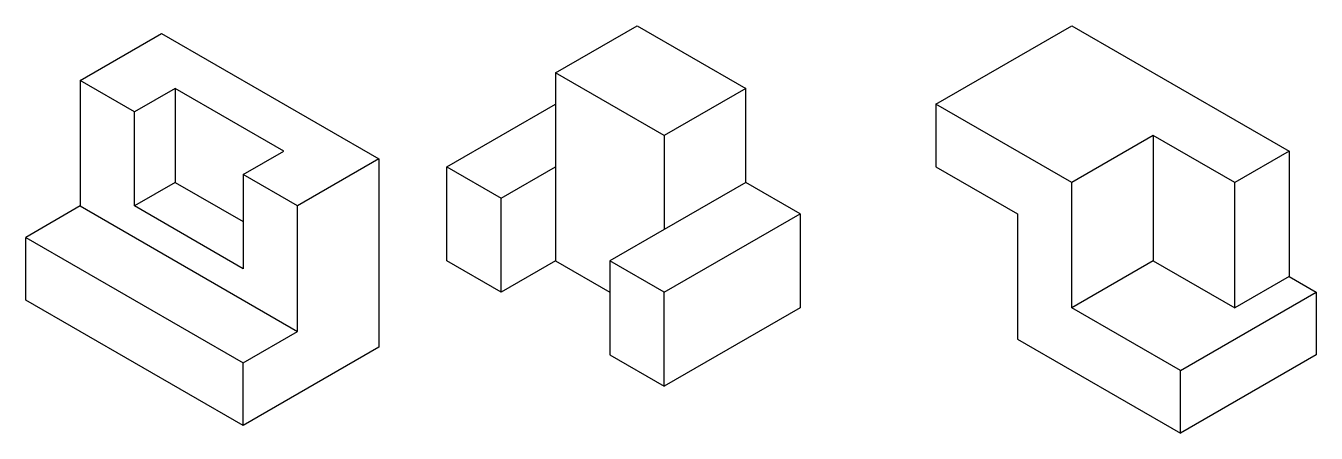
# Model space of a CAD drawing. Header units: inches. Extents: x 0 to 41.1, y -5.2 to 7.7.
import ezdxf

# ---------------------------------------------------------------- set-up
doc = ezdxf.new("R2010")
doc.units = ezdxf.units.IN
doc.header["$MEASUREMENT"] = 0

msp = doc.modelspace()

# ---------------------------------------------------------------- linework, layer by layer
for p, q in [((1.732, 6), (4.33, 7.5)), ((4.33, 7.5), (11.258, 3.5)), ((16.887, 6.25), (19.486, 7.75)), ((19.486, 7.75), (22.95, 5.75)), ((29.012, 5.25), (33.342, 7.75)), ((33.342, 7.75), (40.27, 3.75)), ((20.352, 4.25), (16.887, 6.25)), ((16.887, 6.25), (16.887, 0.25)), ((3.464, 5), (1.732, 6)), ((1.732, 6), (1.732, 2)), ((4.763, 5.75), (3.464, 5)), ((8.227, 3.75), (4.763, 5.75)), ((4.763, 5.75), (4.763, 2.75)), ((22.95, 5.75), (20.352, 4.25)), ((22.95, 2.75), (22.95, 5.75)), ((3.464, 2), (3.464, 5)), ((13.423, 3.25), (16.887, 5.25)), ((33.342, 2.75), (29.012, 5.25)), ((29.012, 5.25), (29.012, 3.25)), ((20.352, 4.25), (20.352, 1.25)), ((35.94, 4.25), (33.342, 2.75)), ((38.538, 2.75), (35.94, 4.25)), ((35.94, 4.25), (35.94, 0.25)), ((6.928, 3), (8.227, 3.75)), ((40.27, 3.75), (38.538, 2.75)), ((40.27, 3.75), (40.27, -0.25)), ((11.258, 3.5), (8.66, 2)), ((11.258, 3.5), (11.258, -2.5)), ((8.66, 2), (6.928, 3)), ((6.928, 3), (6.928, 0)), ((13.423, 0.25), (13.423, 3.25)), ((13.423, 3.25), (15.155, 2.25)), ((15.155, 2.25), (16.887, 3.25)), ((29.012, 3.25), (31.61, 1.75)), ((4.763, 2.75), (3.464, 2)), ((4.763, 2.75), (6.928, 1.5)), ((22.95, 2.75), (20.352, 1.25)), ((24.682, 1.75), (22.95, 2.75)), ((33.342, -1.25), (33.342, 2.75)), ((38.538, -1.25), (38.538, 2.75)), ((15.155, -0.75), (15.155, 2.25)), ((1.732, 2), (0, 1)), ((1.732, 2), (8.66, -2)), ((6.928, 0), (3.464, 2)), ((8.66, -2), (8.66, 2)), ((20.352, -0.75), (24.682, 1.75)), ((24.682, 1.75), (24.682, -1.25)), ((31.61, 1.75), (31.61, -2.25)), ((20.352, 1.25), (18.62, 0.25)), ((0, 1), (6.928, -3)), ((0, -1), (0, 1)), ((15.155, -0.75), (13.423, 0.25)), ((16.887, 0.25), (15.155, -0.75)), ((16.887, 0.25), (18.62, -0.75)), ((18.62, 0.25), (18.62, -2.75)), ((20.352, -0.75), (18.62, 0.25)), ((35.94, 0.25), (33.342, -1.25)), ((35.94, 0.25), (38.538, -1.25)), ((40.27, -0.25), (38.538, -1.25)), ((40.27, -0.25), (41.136, -0.75)), ((20.352, -3.75), (20.352, -0.75)), ((36.806, -3.25), (41.136, -0.75)), ((41.136, -0.75), (41.136, -2.75)), ((6.928, -5), (0, -1)), ((24.682, -1.25), (20.352, -3.75)), ((36.806, -3.25), (33.342, -1.25)), ((6.928, -3), (8.66, -2)), ((31.61, -2.25), (36.806, -5.25)), ((11.258, -2.5), (6.928, -5)), ((18.62, -2.75), (20.352, -3.75)), ((41.136, -2.75), (36.806, -5.25)), ((6.928, -5), (6.928, -3)), ((36.806, -5.25), (36.806, -3.25))]:
    msp.add_line(p, q)

doc.saveas('drawing.dxf')
